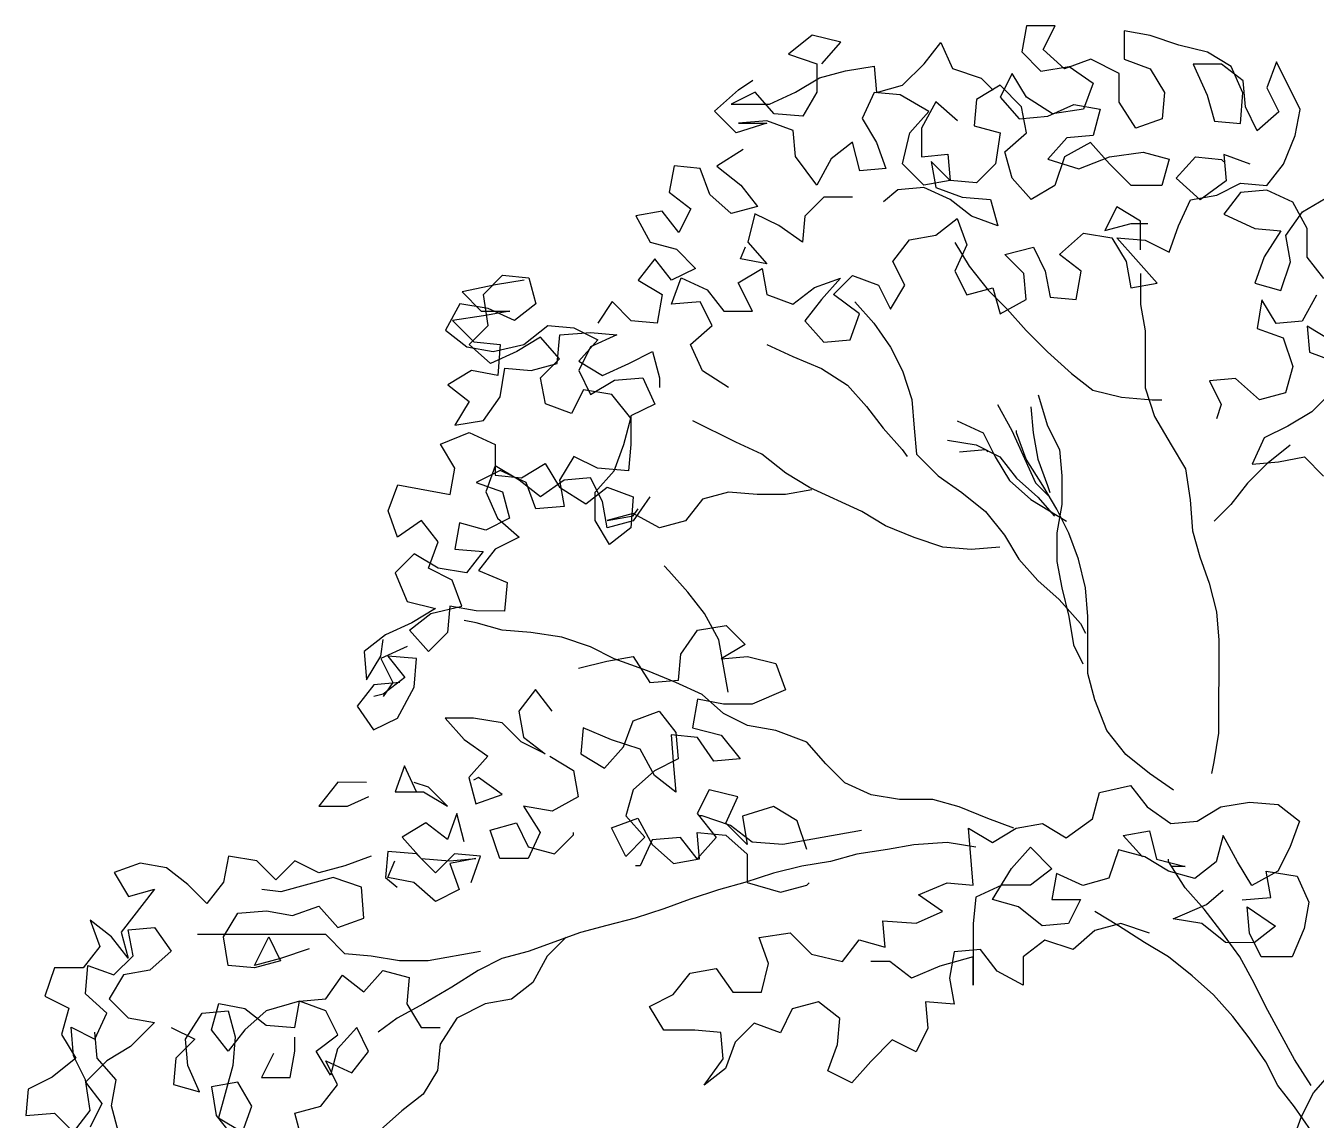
# Model space of a CAD drawing. Header units: millimetres. Extents: x 9.7 to 19, y -1.7 to 10.2.
# Drawn here: x 9.731 to 12.656, y 7.045 to 9.525 of the extents above; entities that cross this region are included whole.
import ezdxf

# ---------------------------------------------------------------- set-up
doc = ezdxf.new("R2010")
doc.units = ezdxf.units.MM
doc.layers.add('ceco.net 169', color=7, linetype='Continuous')

msp = doc.modelspace()

# ---------------------------------------------------------------- linework, layer by layer
at = {"layer": 'ceco.net 169'}
for points in [[(11.3243, 8.7054), (11.265, 8.7432), (11.2381, 8.8026), (11.2866, 8.8457), (11.2597, 8.8997), (11.195, 8.8943), (11.2166, 8.9536), (11.2759, 8.9266), (11.3136, 8.878), (11.3784, 8.878), (11.3461, 8.9427), (11.4, 8.975), (11.4108, 8.9157), (11.4701, 8.8941), (11.5187, 8.9318), (11.578, 8.9533), (11.5348, 8.9048), (11.497, 8.8563), (11.5401, 8.8077), (11.5995, 8.813), (11.6211, 8.8723), (11.5618, 8.9156), (11.605, 8.9587), (11.6643, 8.937), (11.6912, 8.8831), (11.7237, 8.937), (11.6967, 8.991), (11.7345, 9.0395), (11.7939, 9.0502), (11.8425, 9.0879), (11.864, 9.0286), (11.837, 8.9692), (11.8639, 8.9153), (11.9232, 8.9314), (11.9394, 8.8721), (11.9987, 8.9044), (11.9934, 8.9637), (11.9503, 9.0069), (12.015, 9.023), (12.042, 8.9691), (12.0527, 8.9097), (12.112, 8.9043), (12.1229, 8.969), (12.0744, 9.0068), (12.1283, 9.0553), (12.1931, 9.0444), (12.2254, 8.9905), (12.2361, 8.9311), (12.2955, 8.9419), (12.247, 8.9958), (12.2038, 9.0444), (12.2686, 9.039), (12.3225, 9.012), (12.3441, 9.0713), (12.3711, 9.1306), (12.4305, 9.1413), (12.4845, 9.1682), (12.5438, 9.1628), (12.5816, 9.2113), (12.6086, 9.276), (12.6195, 9.3353), (12.5656, 9.4433), (12.544, 9.384), (12.5709, 9.33), (12.5223, 9.2869), (12.4954, 9.3408), (12.4901, 9.4002), (12.4416, 9.438), (12.3768, 9.4381), (12.4091, 9.3679), (12.4253, 9.3085), (12.4846, 9.3031), (12.49, 9.3732), (12.4631, 9.4326), (12.4092, 9.465), (12.3445, 9.4812), (12.2798, 9.5029), (12.2205, 9.5137), (12.2204, 9.449), (12.2797, 9.4274), (12.312, 9.3734), (12.3066, 9.3141), (12.2472, 9.2925), (12.2095, 9.3519), (12.2096, 9.4166), (12.1449, 9.4491), (12.0855, 9.4275), (12.037, 9.4707), (12.064, 9.5246), (11.9993, 9.5247), (11.9885, 9.4654), (12.0316, 9.4222), (12.0963, 9.4329), (12.1502, 9.3951), (12.1286, 9.3358), (12.0585, 9.3251), (11.9992, 9.3629), (11.9668, 9.4169), (11.9398, 9.3629), (11.9829, 9.3143), (12.0477, 9.3197), (12.107, 9.3466), (12.1664, 9.3358), (12.1501, 9.2764), (12.0908, 9.2711), (12.0476, 9.2226), (12.1177, 9.2009), (12.1878, 9.2279), (12.2634, 9.2386), (12.3227, 9.2223), (12.3064, 9.163), (12.2363, 9.1631), (12.1878, 9.2117), (12.1447, 9.2603), (12.0853, 9.2279), (12.0637, 9.1632), (12.0097, 9.1309), (11.9666, 9.1795), (11.9505, 9.2389), (11.9991, 9.282), (11.9883, 9.3413), (11.9398, 9.3899), (11.8859, 9.3576), (11.8804, 9.2983), (11.9397, 9.282), (11.9289, 9.2119), (11.8857, 9.1688), (11.8264, 9.1742), (11.7833, 9.2174), (11.794, 9.1581), (11.8533, 9.1365), (11.918, 9.131), (11.9342, 9.0717), (11.8748, 9.0933), (11.8263, 9.1311), (11.767, 9.1581), (11.7077, 9.1528), (11.6753, 9.1258)], [(11.5353, 9.4388), (11.5785, 9.4873), (11.5138, 9.5036), (11.4598, 9.4605), (11.5245, 9.4388), (11.5245, 9.3741), (11.4921, 9.3202), (11.4273, 9.3256), (11.3842, 9.3742), (11.3303, 9.3473), (11.4166, 9.3472), (11.4759, 9.3741), (11.5299, 9.4065), (11.5892, 9.4226), (11.654, 9.4333), (11.6593, 9.374), (11.7187, 9.3901), (11.7673, 9.4386), (11.8051, 9.4871), (11.832, 9.4278), (11.8967, 9.4061), (11.9237, 9.3791)], [(11.8427, 9.3091), (11.7942, 9.3523), (11.7617, 9.293), (11.7617, 9.2282), (11.821, 9.2336), (11.8264, 9.1742), (11.767, 9.1635), (11.7185, 9.2121), (11.7348, 9.2822), (11.778, 9.3307), (11.7133, 9.3685), (11.6539, 9.374), (11.6269, 9.3147), (11.6592, 9.2607), (11.6807, 9.2013), (11.6214, 9.196), (11.6053, 9.2608), (11.5567, 9.223), (11.5243, 9.1637), (11.4758, 9.2285), (11.4705, 9.2878), (11.4111, 9.3095), (11.3464, 9.3041), (11.4111, 9.3041), (11.341, 9.2826), (11.2925, 9.3312), (11.3465, 9.3797), (11.3789, 9.4012)], [(11.3571, 9.2448), (11.2978, 9.2071), (11.3517, 9.1639), (11.3894, 9.1153), (11.33, 9.0992), (11.2815, 9.1424), (11.26, 9.2017), (11.2007, 9.2072), (11.1898, 9.1479), (11.2383, 9.11), (11.2113, 9.0561), (11.1736, 9.1047), (11.1143, 9.094), (11.1466, 9.0346), (11.2059, 9.0184), (11.249, 8.9752), (11.195, 8.9483), (11.1573, 8.9968), (11.1195, 8.9483), (11.1734, 8.9159), (11.1626, 8.8512), (11.1032, 8.8566), (11.0601, 8.8998), (11.0277, 8.8513)], [(12.5061, 9.2114), (12.4468, 9.233), (12.4521, 9.1737), (12.3927, 9.1306), (12.3388, 9.1792), (12.382, 9.2277), (12.4414, 9.2222), (12.4467, 9.2168)], [(11.6052, 9.1367), (11.5404, 9.1367), (11.4972, 9.0936), (11.4918, 9.0343), (11.4379, 9.0721), (11.384, 9.0991), (11.3677, 9.0344), (11.4108, 8.9858), (11.3515, 8.9967), (11.3623, 9.0236)], [(12.6731, 8.9523), (12.6353, 9.0009), (12.6354, 9.0656), (12.6031, 9.125), (12.5438, 9.152), (12.4844, 9.1467), (12.4466, 9.0982), (12.5167, 9.0657), (12.5761, 9.0603), (12.5383, 9.001), (12.5166, 8.9417), (12.5759, 8.9254), (12.5976, 8.9901), (12.5868, 9.0495), (12.6247, 9.1034), (12.6894, 9.1411)], [(12.2578, 9.0174), (12.2578, 9.0821), (12.2039, 9.1146), (12.1769, 9.0606), (12.2362, 9.0768), (12.274, 9.0767)], [(11.837, 9.034), (11.8693, 8.98), (11.9124, 8.926), (11.9556, 8.8828), (11.9987, 8.8342), (12.0472, 8.7857), (12.1011, 8.7371), (12.1496, 8.6992), (12.2143, 8.683), (12.2844, 8.6775), (12.306, 8.6775)], [(11.146, 8.4574), (11.1082, 8.4035), (11.0489, 8.3874), (11.0381, 8.4467), (11.0112, 8.5007), (10.9519, 8.4954), (10.8979, 8.4577), (10.8494, 8.4955), (10.7955, 8.5279), (10.7738, 8.4686), (10.8008, 8.4092), (10.8493, 8.366), (10.7953, 8.3391), (10.7575, 8.2906), (10.8222, 8.2635), (10.8167, 8.1988), (10.752, 8.1989), (10.6927, 8.2097), (10.6872, 8.1504), (10.644, 8.1073), (10.6009, 8.1558), (10.6495, 8.1936), (10.7197, 8.2097), (10.6981, 8.269), (10.6442, 8.2961), (10.6659, 8.3554), (10.6281, 8.404), (10.5742, 8.3662), (10.5526, 8.4256), (10.5743, 8.4849), (10.6929, 8.4632), (10.7038, 8.5226), (10.6714, 8.5765), (10.7362, 8.6034), (10.7955, 8.5764), (10.7955, 8.5063), (10.8548, 8.5008), (10.9088, 8.5332), (10.9411, 8.4792), (11.0004, 8.4414), (11.049, 8.4791), (11.1083, 8.4575), (11.1028, 8.3873), (11.0542, 8.3496), (11.0219, 8.4036), (11.022, 8.4683), (11.0652, 8.5168), (11.0868, 8.5762), (11.103, 8.6355), (11.0599, 8.6895), (10.9952, 8.7003), (10.9682, 8.6464), (10.9089, 8.668), (10.8981, 8.7274), (10.9413, 8.7705), (10.8982, 8.8191), (10.8443, 8.7868), (10.7849, 8.7598), (10.7364, 8.803), (10.7796, 8.8461), (10.7689, 8.9163), (10.8121, 8.9594), (10.8714, 8.9539), (10.8875, 8.8946), (10.8389, 8.8569), (10.7796, 8.8839), (10.7149, 8.8948), (10.6825, 8.8354), (10.731, 8.7976), (10.7903, 8.7868), (10.8605, 8.8029), (10.9144, 8.846), (10.9738, 8.8406), (11.0277, 8.8136), (10.9845, 8.765), (11.0384, 8.7326), (11.0978, 8.7595), (11.1517, 8.7865), (11.1679, 8.7271), (11.1678, 8.7055)], [(12.2577, 8.9635), (12.2577, 8.8933), (12.2684, 8.834), (12.2683, 8.7045), (12.2898, 8.6398), (12.3275, 8.575), (12.3598, 8.521), (12.3705, 8.4509), (12.3759, 8.3808), (12.392, 8.3214), (12.4135, 8.2621), (12.4296, 8.1973), (12.435, 8.1326), (12.4348, 7.9222), (12.4239, 7.8575), (12.4185, 7.8305)], [(10.8606, 8.9486), (10.7958, 8.9378), (10.7203, 8.9217), (10.7634, 8.8785), (10.8282, 8.8785), (10.7688, 8.8677), (10.6987, 8.857), (10.7472, 8.8084), (10.8065, 8.803), (10.8011, 8.7328), (10.7417, 8.7437), (10.6878, 8.7114), (10.7363, 8.6736), (10.7039, 8.6197), (10.7686, 8.6304), (10.8064, 8.6843), (10.8173, 8.749), (10.8766, 8.7436), (10.9359, 8.7597), (10.9414, 8.8244), (11.0115, 8.8298), (11.0709, 8.8243), (11.0115, 8.7974), (10.9845, 8.7435), (11.0114, 8.6895), (11.0654, 8.7218), (11.1301, 8.7272), (11.157, 8.6678), (11.103, 8.6409), (11.103, 8.5761), (11.0975, 8.5168), (11.0274, 8.5223), (10.9735, 8.5493), (10.9411, 8.4954), (10.9518, 8.436), (10.8871, 8.4307), (10.8656, 8.49), (10.8063, 8.5171), (10.7523, 8.4902), (10.8116, 8.4685), (10.8277, 8.4092), (10.7738, 8.3822), (10.7144, 8.3985), (10.7036, 8.3392), (10.7683, 8.3337), (10.7305, 8.2852), (10.6658, 8.296), (10.6119, 8.3285), (10.5687, 8.2853), (10.5956, 8.2206), (10.6603, 8.2043), (10.6063, 8.172), (10.547, 8.1451), (10.4984, 8.1074), (10.5037, 8.0427), (10.5362, 8.0966), (10.5416, 8.1343)], [(11.6103, 8.8993), (11.6535, 8.8507), (11.6912, 8.7968), (11.7181, 8.7428), (11.7396, 8.678), (11.7449, 8.6133), (11.7503, 8.554), (11.7988, 8.5054), (11.8527, 8.4676), (11.9066, 8.4244), (11.9497, 8.3704), (11.982, 8.3164), (12.0251, 8.2678), (12.0736, 8.2246), (12.1221, 8.1706), (12.1329, 8.149)], [(12.6568, 8.9146), (12.6244, 8.8552), (12.5651, 8.8499), (12.5328, 8.9039), (12.5219, 8.8392), (12.5812, 8.8175), (12.6028, 8.7528), (12.5865, 8.6935), (12.5272, 8.6773), (12.4733, 8.7259), (12.4139, 8.7206), (12.4408, 8.6666), (12.43, 8.6343)], [(12.6891, 8.812), (12.6352, 8.8444), (12.6405, 8.7851), (12.6999, 8.7635)], [(11.4107, 8.8024), (11.47, 8.7754), (11.5347, 8.7484), (11.594, 8.7105), (11.6371, 8.662), (11.6748, 8.6134), (11.7179, 8.5648), (11.7287, 8.5486)], [(12.0255, 8.6886), (12.047, 8.6184), (12.0739, 8.5645), (12.0793, 8.5051), (12.0792, 8.4404), (12.0684, 8.3757), (12.0683, 8.3109), (12.0791, 8.2516), (12.0952, 8.1868), (12.1059, 8.1221), (12.1274, 8.0789)], [(12.6944, 8.6988), (12.6458, 8.6502), (12.5918, 8.6179), (12.5379, 8.591), (12.5109, 8.5317), (12.5702, 8.537), (12.6295, 8.5478), (12.6727, 8.5046)], [(11.9338, 8.6671), (11.9661, 8.6077), (12.0199, 8.489), (12.0523, 8.4566)], [(12.0093, 8.6616), (12.0146, 8.6023), (12.0254, 8.5429), (12.0469, 8.4836), (12.0523, 8.4674)], [(11.9389, 8.3434), (11.8742, 8.3381), (11.8094, 8.3435), (11.7447, 8.3652), (11.68, 8.3922), (11.6261, 8.4246), (11.5075, 8.4787), (11.4536, 8.5111), (11.3997, 8.5543), (11.3403, 8.5813), (11.2433, 8.63)], [(11.8421, 8.6294), (11.9014, 8.6024), (11.9283, 8.5484), (11.9606, 8.4944), (12.0091, 8.4512), (12.09, 8.4026)], [(12.3322, 7.7928), (12.2783, 7.8307), (12.2244, 7.8739), (12.1812, 7.9278), (12.1543, 7.998), (12.1382, 8.0573), (12.1383, 8.1868), (12.133, 8.2515), (12.1169, 8.3163), (12.0954, 8.3756), (12.0684, 8.4296), (12.0361, 8.4836), (11.9984, 8.543), (11.9769, 8.6023), (11.9769, 8.6077)], [(11.8204, 8.5863), (11.8852, 8.5754), (11.9391, 8.5484), (11.9768, 8.4998), (12.0253, 8.4566), (12.063, 8.4134)], [(12.5972, 8.5748), (12.5432, 8.5317), (12.5, 8.4886), (12.4622, 8.44), (12.4244, 8.4023)], [(11.8474, 8.5593), (11.9067, 8.5646), (11.9121, 8.5592)], [(11.5129, 8.4733), (11.4535, 8.4625), (11.3888, 8.4626), (11.3241, 8.4681), (11.2647, 8.4519), (11.2269, 8.4034), (11.1675, 8.3873), (11.1082, 8.4197), (11.0489, 8.4036), (11.1082, 8.4143), (11.119, 8.4305)], [(11.3236, 8.0149), (11.3022, 8.1336), (11.2699, 8.193), (11.2321, 8.2416), (11.189, 8.2902), (11.1783, 8.301)], [(11.9707, 7.7069), (11.9114, 7.7285), (11.8466, 7.7555), (11.7873, 7.7718), (11.7118, 7.7718), (11.6471, 7.7827), (11.5878, 7.8097), (11.5447, 7.8529), (11.5015, 7.9015), (11.4314, 7.9285), (11.3667, 7.9394), (11.3128, 7.9664), (11.2643, 8.0096), (11.205, 8.0366), (11.1403, 8.0637), (11.0648, 8.0907), (11.0109, 8.1177), (10.9462, 8.1393), (10.876, 8.1502), (10.8113, 8.1557), (10.752, 8.1719), (10.725, 8.1773)], [(10.9839, 8.0692), (11.0486, 8.0853), (11.1079, 8.096), (11.1457, 8.0367), (11.2104, 8.042), (11.2158, 8.1013), (11.2536, 8.1552), (11.3184, 8.166), (11.3615, 8.1228), (11.3075, 8.0905), (11.3669, 8.0958), (11.4316, 8.0796), (11.4531, 8.0202), (11.3776, 7.9879), (11.3128, 7.988), (11.2535, 7.9988), (11.2427, 7.9341), (11.3074, 7.9179), (11.3505, 7.8639), (11.2911, 7.8585), (11.2534, 7.9125), (11.1941, 7.918), (11.1994, 7.8478), (11.2048, 7.7885), (11.1562, 7.8263), (11.1239, 7.8857), (11.0592, 7.9073), (10.9945, 7.9343), (10.9891, 7.875), (11.043, 7.8426), (11.0862, 7.8911), (11.1078, 7.9504), (11.1672, 7.9719), (11.2049, 7.9233), (11.2102, 7.864), (11.1563, 7.8371), (11.1077, 7.794), (11.0914, 7.7346), (11.1345, 7.6861), (11.0913, 7.6429), (11.059, 7.7077), (11.1184, 7.7292), (11.1507, 7.6699), (11.1992, 7.6267), (11.2586, 7.6374), (11.2532, 7.6967), (11.318, 7.6913), (11.3665, 7.6481), (11.3664, 7.5834), (11.4419, 7.5617), (11.5013, 7.5778), (11.5067, 7.5832)], [(10.5955, 8.1181), (10.5361, 8.0912), (10.5631, 8.0372), (10.5415, 8.0049)], [(10.5793, 8.0372), (10.5199, 8.0319), (10.4821, 7.9833), (10.5198, 7.9294), (10.5738, 7.9563), (10.6116, 8.0264), (10.6171, 8.0911), (10.5523, 8.0966), (10.5901, 8.048), (10.5415, 8.0103), (10.5199, 8.0049)], [(10.9244, 7.9721), (10.8867, 8.0207), (10.8489, 7.9722), (10.8596, 7.9129), (10.9082, 7.8751), (10.8542, 7.9021), (10.8111, 7.9453), (10.7464, 7.9561), (10.6817, 7.9562), (10.7248, 7.9076), (10.7787, 7.8698), (10.7355, 7.8213), (10.7516, 7.7619), (10.811, 7.7835), (10.7571, 7.8213), (10.7463, 7.8159)], [(10.9189, 7.8697), (10.9729, 7.8372), (10.9836, 7.7779), (10.9242, 7.7456), (10.8595, 7.7564), (10.8972, 7.6971), (10.8702, 7.6378), (10.8054, 7.6378), (10.7839, 7.7026), (10.8433, 7.7187), (10.8702, 7.6647), (10.9295, 7.6485), (10.9727, 7.6916), (10.9727, 7.697)], [(10.6168, 7.789), (10.5899, 7.8484), (10.5682, 7.7891), (10.633, 7.789), (10.6869, 7.7566), (10.6438, 7.7998), (10.6114, 7.8106)], [(10.5035, 7.8107), (10.4388, 7.8108), (10.3956, 7.7569), (10.4603, 7.7568), (10.5089, 7.7783)], [(11.5013, 7.6588), (11.4798, 7.7235), (11.4259, 7.7559), (11.3558, 7.7344), (11.3665, 7.6697), (11.318, 7.7183), (11.345, 7.7776), (11.2803, 7.7938), (11.2533, 7.7399), (11.2964, 7.6859), (11.2532, 7.6374), (11.2155, 7.686), (11.1507, 7.6806), (11.1237, 7.6213), (11.1129, 7.6213)], [(12.2779, 7.4692), (12.2132, 7.4909), (12.1539, 7.4747), (12.1053, 7.4316), (12.0406, 7.4533), (11.992, 7.4156), (11.9919, 7.3508), (11.9326, 7.3832), (11.8949, 7.4318), (11.8356, 7.4265), (11.8247, 7.3672), (11.8354, 7.3078), (11.7707, 7.3133), (11.7761, 7.2539), (11.749, 7.2), (11.6951, 7.227), (11.6465, 7.1785), (11.6033, 7.13), (11.5494, 7.157), (11.571, 7.2164), (11.5765, 7.2757), (11.528, 7.3135), (11.4686, 7.2974), (11.4416, 7.2434), (11.3823, 7.2651), (11.3391, 7.222), (11.3175, 7.1626), (11.2689, 7.1249), (11.3121, 7.1842), (11.3068, 7.2436), (11.2474, 7.249), (11.1773, 7.2491), (11.145, 7.3031), (11.1989, 7.33), (11.2368, 7.3785), (11.2961, 7.3892), (11.3338, 7.3352), (11.3985, 7.3352), (11.4148, 7.3999), (11.3933, 7.4593), (11.4634, 7.47), (11.5119, 7.4214), (11.582, 7.4051), (11.6198, 7.4537), (11.6791, 7.4374), (11.6738, 7.4968), (11.7493, 7.4913), (11.8087, 7.5182), (11.7548, 7.556), (11.8195, 7.5829), (11.8788, 7.5775), (11.8682, 7.707), (11.9221, 7.6745), (11.9761, 7.7069), (12.0354, 7.7176), (12.0893, 7.6852), (12.1487, 7.7283), (12.1649, 7.7876), (12.2351, 7.8037), (12.2728, 7.7551), (12.3267, 7.7173), (12.386, 7.7227), (12.44, 7.755), (12.5048, 7.7657), (12.5695, 7.7603), (12.618, 7.7225), (12.5964, 7.6631), (12.5693, 7.6092), (12.51, 7.5769), (12.4777, 7.6309), (12.4454, 7.6903), (12.4291, 7.6309), (12.3805, 7.5932), (12.3212, 7.6095), (12.2673, 7.6419), (12.208, 7.6581), (12.1863, 7.5934), (12.127, 7.5773), (12.0677, 7.6043), (12.0568, 7.545), (12.1216, 7.5449), (12.0945, 7.491), (12.0352, 7.4856), (11.9813, 7.5288), (11.922, 7.5451), (11.9652, 7.6152), (12.0084, 7.6637), (12.0569, 7.6151), (12.0083, 7.5774), (11.9436, 7.5774), (11.8842, 7.5505), (11.8788, 7.4912), (11.8786, 7.3509), (11.8787, 7.4157), (11.8032, 7.3942), (11.7384, 7.3672), (11.6899, 7.405), (11.6467, 7.4051)], [(10.7246, 7.6756), (10.7084, 7.7404), (10.6868, 7.6811), (10.6383, 7.7189), (10.5843, 7.6866), (10.6274, 7.638), (10.6922, 7.6325), (10.7515, 7.6379), (10.6922, 7.6271), (10.7137, 7.5678), (10.6597, 7.5408), (10.6112, 7.584), (10.5519, 7.5949), (10.5681, 7.6326)], [(11.6254, 7.7018), (11.4474, 7.6696), (11.3773, 7.675), (11.3288, 7.7129), (11.264, 7.7345), (11.2587, 7.7345)], [(12.2619, 7.6419), (12.2188, 7.6905), (12.2781, 7.7012), (12.2943, 7.6364), (12.359, 7.6202), (12.3266, 7.6202)], [(11.8843, 7.6638), (11.8196, 7.6746), (11.7441, 7.6693), (11.6847, 7.6586), (11.6146, 7.6479), (11.5552, 7.6317), (11.4905, 7.621), (11.4258, 7.6049), (11.361, 7.5834), (11.3017, 7.5672), (11.2369, 7.5457), (11.1775, 7.5242), (11.1128, 7.5027), (11.0481, 7.4865), (10.9887, 7.4704), (10.87, 7.4274), (10.8106, 7.4112), (10.7567, 7.3843), (10.6973, 7.3466), (10.6325, 7.3089), (10.5732, 7.2766), (10.53, 7.2443)], [(10.5142, 7.6435), (10.4548, 7.6219), (10.3955, 7.6058), (10.3415, 7.6328), (10.2983, 7.5897), (10.2552, 7.6329), (10.1905, 7.6438), (10.1797, 7.5844), (10.1419, 7.5359), (10.0987, 7.5791), (10.0502, 7.6169), (9.9909, 7.6278), (9.9315, 7.6062), (9.9639, 7.5523), (10.0232, 7.5684), (9.9476, 7.4714), (9.9637, 7.412), (9.926, 7.4606), (9.8775, 7.4984), (9.899, 7.4391), (9.8612, 7.3905), (9.7965, 7.3906), (9.7749, 7.3259), (9.8288, 7.2989), (9.8125, 7.2395), (9.8449, 7.1856), (9.7909, 7.1425), (9.7369, 7.1155), (9.7315, 7.0562), (9.7962, 7.0615), (9.8393, 7.0184), (9.8771, 7.0669), (9.8664, 7.137), (9.8395, 7.191), (9.8341, 7.2557), (9.888, 7.2287), (9.9151, 7.288), (9.8666, 7.3312), (9.872, 7.3959), (9.9313, 7.3743), (9.9745, 7.4174), (9.9638, 7.4768), (10.0231, 7.4821), (10.0608, 7.4281), (10.0123, 7.385), (9.9529, 7.3743), (9.9205, 7.3204), (9.9636, 7.2772), (10.0229, 7.2663), (9.9689, 7.2124), (9.915, 7.1801), (9.8664, 7.1316), (9.9041, 7.083), (9.8771, 7.0291)], [(10.7407, 7.5839), (10.7623, 7.6432), (10.703, 7.6487), (10.6598, 7.6056), (10.6167, 7.6488), (10.5519, 7.6542), (10.5465, 7.5949), (10.5734, 7.5733)], [(12.6444, 7.1237), (12.6067, 7.183), (12.5421, 7.3018), (12.5152, 7.3557), (12.4829, 7.4151), (12.4398, 7.4745), (12.402, 7.5231), (12.3589, 7.5717), (12.3212, 7.631), (12.3212, 7.6364)], [(12.4884, 7.5446), (12.5531, 7.5499), (12.5424, 7.6092), (12.6125, 7.5984), (12.6394, 7.539), (12.6286, 7.4797), (12.6015, 7.415), (12.5314, 7.4151), (12.5045, 7.469), (12.4991, 7.5284), (12.5638, 7.4852), (12.5153, 7.4474), (12.4505, 7.4475), (12.3966, 7.4907), (12.3319, 7.5016), (12.4074, 7.5339), (12.4452, 7.5662)], [(10.3737, 7.4332), (10.309, 7.4117), (10.2496, 7.3956), (10.282, 7.4603), (10.309, 7.4063), (10.2496, 7.3902), (10.1903, 7.3956), (10.1796, 7.4604), (10.212, 7.5143), (10.2767, 7.5196), (10.336, 7.5088), (10.3954, 7.5303), (10.4385, 7.4817), (10.4979, 7.5032), (10.4925, 7.5734), (10.4278, 7.595), (10.3091, 7.5627), (10.266, 7.5682)], [(12.6443, 7.0212), (12.6066, 7.0752), (12.5689, 7.1237), (12.542, 7.1777), (12.5043, 7.2317), (12.4666, 7.2803), (12.4234, 7.3289), (12.3749, 7.3721), (12.321, 7.4153), (12.2671, 7.4477), (12.2078, 7.4855), (12.1539, 7.5179)], [(10.7621, 7.4275), (10.6434, 7.406), (10.5787, 7.4061), (10.514, 7.4169), (10.4546, 7.4224), (10.4115, 7.4656), (10.1202, 7.4658)], [(10.9563, 7.4597), (10.9131, 7.4165), (10.8807, 7.3572), (10.8321, 7.3195), (10.7728, 7.3088), (10.708, 7.2765), (10.6702, 7.2172), (10.6648, 7.1578), (10.6323, 7.1039), (10.5838, 7.0662), (10.5352, 7.0231), (10.492, 6.9746), (10.4056, 6.8884), (10.3678, 6.8345), (10.3246, 6.786), (10.303, 6.7644)], [(10.3571, 7.0017), (10.341, 7.061), (10.4004, 7.0772), (10.4382, 7.1257), (10.4112, 7.1797), (10.4706, 7.1526), (10.5084, 7.2011), (10.4814, 7.2551), (10.4382, 7.2066), (10.422, 7.1473), (10.3897, 7.2013), (10.4383, 7.239), (10.4114, 7.2929), (10.352, 7.3146), (10.2765, 7.2931), (10.2279, 7.25), (10.1901, 7.2014), (10.1524, 7.25), (10.1686, 7.3093), (10.228, 7.2985), (10.2765, 7.2607), (10.3412, 7.2552), (10.352, 7.3146), (10.4114, 7.3199), (10.4492, 7.3738), (10.4977, 7.336), (10.5409, 7.3845), (10.6002, 7.3683), (10.5948, 7.309), (10.6271, 7.255), (10.6702, 7.2549)], [(10.0607, 7.2555), (10.1146, 7.2285), (10.0714, 7.1854), (10.066, 7.126), (10.1253, 7.1098), (10.0984, 7.1692), (10.093, 7.2285), (10.1308, 7.2878), (10.1902, 7.2931), (10.2063, 7.2338), (10.2009, 7.1691), (10.1684, 7.0504), (10.2223, 7.018), (10.2439, 7.0773), (10.2116, 7.1313), (10.1523, 7.1206), (10.163, 7.0558), (10.2061, 7.0018)], [(9.9418, 7.0183), (9.9257, 7.0776), (9.9365, 7.1369), (9.8934, 7.1855), (9.8881, 7.2449)], [(10.2926, 7.196), (10.2656, 7.142), (10.3303, 7.142), (10.3411, 7.2013), (10.3412, 7.2337)], [(12.5957, 6.9781), (12.6228, 7.0536), (12.6498, 7.1075), (12.693, 7.156)]]:
    msp.add_lwpolyline(points, dxfattribs=at)

doc.saveas('drawing.dxf')
